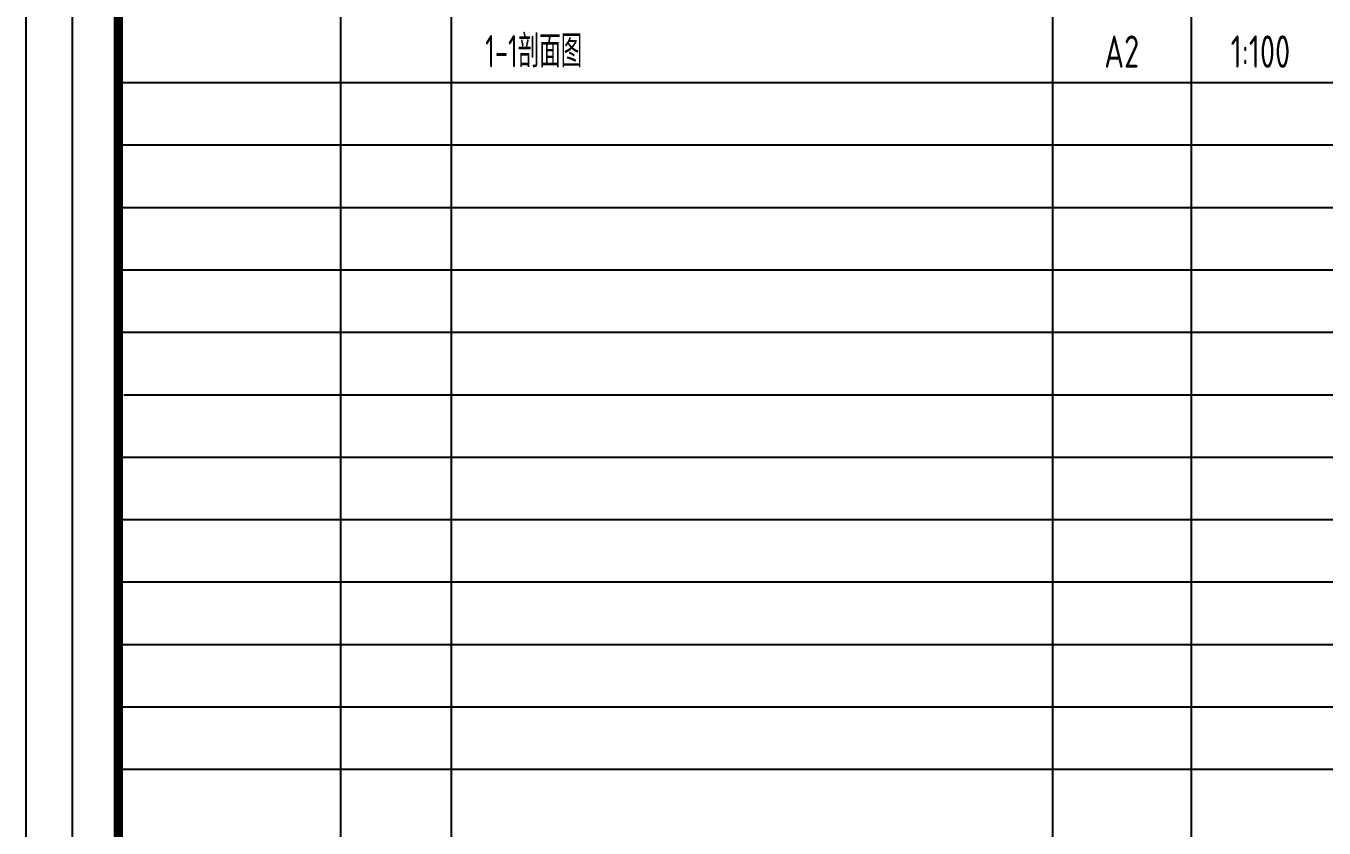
# Model space of a CAD drawing. Extents: x 17032 to 90126, y 10699 to 170399.
# Drawn here: x 29726 to 43764, y 153368 to 162038 of the extents above; entities that cross this region are included whole.
import ezdxf
from ezdxf.enums import TextEntityAlignment as Align

# ---------------------------------------------------------------- set-up
doc = ezdxf.new("R2010")
doc.units = 0
doc.header["$LTSCALE"] = 1000
doc.header["$MEASUREMENT"] = 0
for name, color, linetype in [('1#', 4, 'Continuous'), ('C-SHET', 11, 'Continuous'), ('暖-说明', 4, 'Continuous'), ('通-图框-标题块', 11, 'Continuous')]:
    doc.layers.add(name, color=color, linetype=linetype)
doc.styles.add('XD2008', font='xd-hzs.shx', dxfattribs={"width": 0.7, "bigfont": 'xd-hztxt.shx'})

# ---------------------------------------------------------------- blocks, each defined once
blk = doc.blocks.new('A$C3421568B')
at = {"layer": 'C-SHET'}
for p, q in [((0, 307), (0, 0)), ((5, 302), (5, 5))]:
    blk.add_line(p, q, dxfattribs=at)
at = {"layer": 'C-SHET', "linetype": 'Continuous'}
for p, q in [((34, 259.78), (34, 82.25)), ((46, 259.78), (46, 82.25)), ((111, 259.78), (111, 72.25)), ((126, 259.78), (126, 82.25)), ((210, 217.25), (9.97, 217.25)), ((210, 210.5), (9.95, 210.5)), ((210, 203.75), (9.95, 203.75)), ((210, 197), (9.74, 197)), ((210, 190.25), (10.37, 190.25)), ((210, 183.5), (10.58, 183.5)), ((210, 176.75), (9.85, 176.75)), ((210, 170), (10.04, 170)), ((210, 163.25), (9.98, 163.25)), ((210, 156.5), (9.86, 156.5)), ((210, 149.75), (9.98, 149.75)), ((210, 143), (9.98, 143))]:
    blk.add_line(p, q, dxfattribs=at)
at = {"layer": 'C-SHET', "const_width": 1}
blk.add_lwpolyline([(210, 10), (10, 10), (10, 297), (210, 297)], close=True, dxfattribs=at)

msp = doc.modelspace()

# ---------------------------------------------------------------- block references
at = {"layer": '通-图框-标题块', "xscale": 100, "yscale": 100, "zscale": 100}
msp.add_blockref('A$C3421568B', (29726.1, 139698.7), dxfattribs=at)

# ---------------------------------------------------------------- texts
at = {"layer": '1#', "style": 'XD2008', "width": 0.7}
msp.add_text('1-1剖面图', height=350, dxfattribs=at).set_placement((34693.1, 161590.5))
at = {"layer": '暖-说明', "style": 'XD2008', "width": 0.8}
for s, p in [('A2', (41576.1, 161761.2, 0)), ('1:100', (43076.1, 161761.2, 0))]:
    msp.add_text(s, height=350, dxfattribs=at).set_placement(p, align=Align.MIDDLE_CENTER)

doc.saveas('drawing.dxf')
